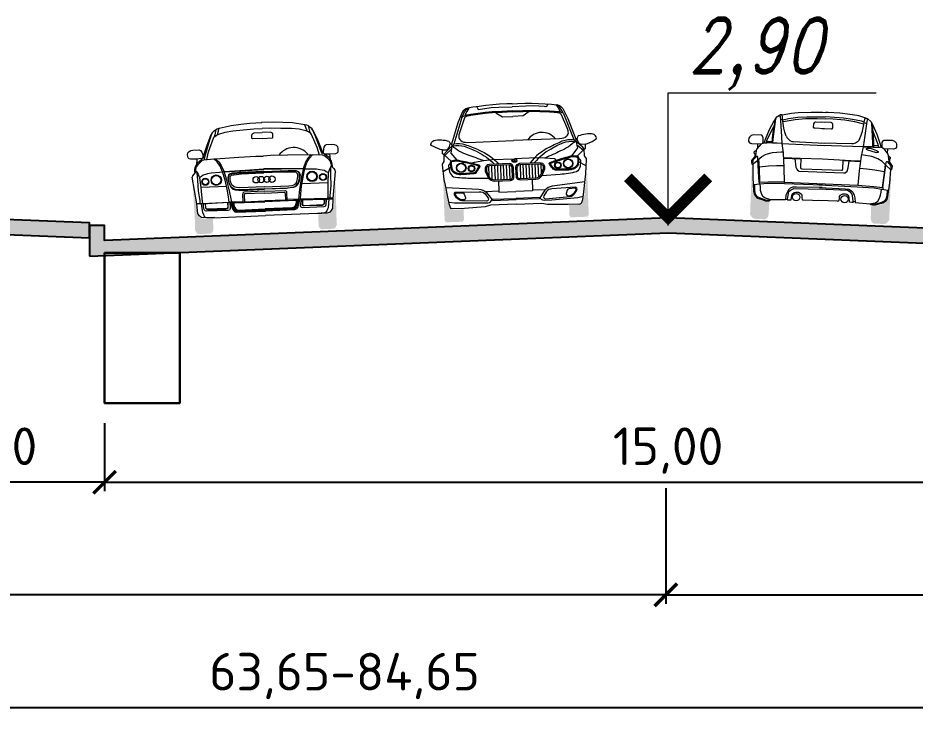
# Model space of a CAD drawing. Header units: millimetres. Extents: x 3633 to 4629, y 3430 to 3787.
# Drawn here: x 3952 to 4011.7, y 3677.9 to 3724.7 of the extents above; entities that cross this region are included whole.
import ezdxf

# ---------------------------------------------------------------- set-up
doc = ezdxf.new("R2010")
doc.units = ezdxf.units.MM
doc.layers.add('car', color=7, linetype='Continuous', lineweight=9, true_color=0x000000)
doc.layers.add('det1', color=7, linetype='Continuous', true_color=0x000000)
doc.layers.add('hatch', color=252, linetype='Continuous')
doc.layers.add('tx1', color=179, linetype='Continuous', lineweight=25)
doc.layers.add('tx2', color=179, linetype='Continuous', lineweight=25)
doc.styles.add('bold', font='romand.shx', dxfattribs={"width": 0.8, "oblique": 15})
doc.styles.add('СПДС', font='isocpeur.ttf')
doc.dimstyles.new('СПДС', dxfattribs={"dimtxt": 1.25, "dimasz": 0.75, "dimexe": 0.3, "dimexo": 0.2, "dimgap": 0.3, "dimtad": 1, "dimrnd": 0.05, "dimzin": 1, "dimtxsty": 'СПДС', "dimblk": 'ARCHTICK', "dimcen": 0.6, "dimclrd": 7, "dimclre": 7, "dimclrt": 7, "dimazin": 0, "dimtfac": 1, "dimtmove": 1, "dimatfit": 3, "dimldrblk": 'OBLIQUE', "dimfxl": 1, "dimlwd": -1, "dimlwe": -1, "dimarcsym": 0})

# ---------------------------------------------------------------- blocks, each defined once
blk = doc.blocks.new('*U88')
at = {"layer": 'hatch', "ltscale": 0.5}
blk.add_hatch(color=256, dxfattribs=at).paths.add_polyline_path([(3500, -60), (11200, -368), (11200, 40), (11000, 40), (11000, -160), (3500, 140), (-4000, -160), (-4000, 40), (-4200, 40), (-4200, -368)])
at = {"layer": 'det1', "ltscale": 0.5}
blk.add_lwpolyline([(11200, -368), (3500, -60), (-4200, -368), (-4200, 40), (-4000, 40), (-4000, -160), (3500, 140), (11000, -160), (11000, 40), (11200, 40), (11200, -368)], dxfattribs=at)
blk = doc.blocks.new('*U284')
at = {"layer": 'car'}
for points in [[(-702, 199), (-829, 200), (-859, 208), (-875, 218), (-889, 236), (-906, 256), (-911, 267), (-921, 399), (-952, 639), (-943, 167), (-946, 54), (-935, 32), (-921, 7), (-902, -1), (-740, -1), (-716, 15), (-702, 43)], [(941, 167), (950, 639), (918, 399), (909, 267), (904, 256), (887, 236), (873, 218), (857, 208), (826, 200), (700, 199), (700, 43), (713, 15), (738, -1), (900, -1), (919, 7), (932, 32), (943, 54)]]:
    blk.add_hatch(color=256, dxfattribs=at).paths.add_polyline_path(points)
for p, q in [((-411, 1427), (-282, 1440)), ((-282, 1440), (-159, 1447)), ((-159, 1447), (0, 1450)), ((157, 1447), (-3, 1450)), ((280, 1440), (157, 1447)), ((408, 1427), (280, 1440)), ((-703, 1247), (-666, 1337)), ((-685, 1306), (-663, 1340)), ((-666, 1337), (-638, 1363)), ((-638, 1363), (-620, 1379)), ((-618, 1381), (-631, 1309)), ((-620, 1379), (-598, 1390)), ((-616, 1303), (-581, 1317)), ((-598, 1312), (-570, 1397)), ((-598, 1390), (-569, 1396)), ((-581, 1317), (-495, 1343)), ((-570, 1397), (-411, 1427)), ((-495, 1343), (-393, 1353)), ((-393, 1353), (-251, 1362)), ((-251, 1362), (-112, 1368)), ((-119, 1312), (-110, 1315)), ((-112, 1368), (-1, 1369)), ((-110, 1315), (0, 1315)), ((107, 1315), (-2, 1315)), ((110, 1368), (-1, 1369)), ((116, 1312), (107, 1315)), ((249, 1362), (110, 1368)), ((391, 1353), (249, 1362)), ((492, 1343), (391, 1353)), ((568, 1397), (408, 1427)), ((578, 1317), (492, 1343)), ((596, 1390), (566, 1396)), ((596, 1312), (568, 1397)), ((614, 1303), (578, 1317)), ((618, 1379), (596, 1390)), ((615, 1381), (628, 1309)), ((636, 1363), (618, 1379)), ((664, 1337), (636, 1363)), ((683, 1306), (661, 1340)), ((701, 1247), (664, 1337)), ((-783, 1008), (-703, 1247)), ((-742, 1176), (-685, 1306)), ((-725, 1090), (-654, 1266)), ((-654, 1266), (-647, 1279)), ((-647, 1279), (-616, 1303)), ((-631, 1309), (-643, 1284)), ((-142, 1289), (-137, 1301)), ((-142, 1248), (-142, 1289)), ((-141, 1245), (-142, 1248)), ((-136, 1241), (-141, 1245)), ((-137, 1301), (-128, 1308)), ((-130, 1239), (-136, 1241)), ((0, 1237), (-130, 1239)), ((-128, 1308), (-119, 1312)), ((-2, 1237), (128, 1239)), ((126, 1308), (116, 1312)), ((134, 1301), (126, 1308)), ((128, 1239), (134, 1241)), ((140, 1289), (134, 1301)), ((134, 1241), (138, 1245)), ((138, 1245), (139, 1248)), ((139, 1248), (140, 1289)), ((645, 1279), (614, 1303)), ((628, 1309), (640, 1284)), ((652, 1266), (645, 1279)), ((723, 1090), (652, 1266)), ((739, 1176), (683, 1306)), ((781, 1008), (701, 1247)), ((-1004, 1066), (-999, 1085)), ((-999, 1085), (-982, 1104)), ((-982, 1104), (-960, 1115)), ((-960, 1115), (-931, 1120)), ((-931, 1120), (-847, 1120)), ((-847, 1120), (-830, 1110)), ((-830, 1110), (-814, 1087)), ((-814, 1087), (-806, 1066)), ((-798, 1018), (-742, 1176)), ((-751, 987), (-725, 1090)), ((748, 987), (723, 1090)), ((795, 1018), (739, 1176)), ((811, 1087), (804, 1066)), ((827, 1110), (811, 1087)), ((845, 1120), (827, 1110)), ((928, 1120), (845, 1120)), ((957, 1115), (928, 1120)), ((980, 1104), (957, 1115)), ((997, 1085), (980, 1104)), ((1002, 1066), (997, 1085)), ((-1003, 1036), (-1004, 1066)), ((-999, 1018), (-1003, 1036)), ((-986, 1006), (-999, 1018)), ((-968, 999), (-986, 1006)), ((-892, 996), (-968, 999)), ((-815, 1001), (-892, 996)), ((-883, 998), (-892, 919)), ((-876, 947), (-820, 995)), ((-862, 935), (-810, 979)), ((-820, 995), (-804, 1013)), ((-810, 979), (-791, 983)), ((-806, 1066), (-801, 1015)), ((-804, 1013), (-799, 1016)), ((-799, 1016), (-787, 1008)), ((-791, 983), (-658, 993)), ((-787, 986), (-791, 983)), ((-787, 1008), (-784, 998)), ((-784, 998), (-787, 986)), ((-617, 949), (-658, 991)), ((-658, 991), (-631, 990)), ((-636, 993), (-326, 1003)), ((-631, 988), (-593, 949)), ((-326, 1003), (-98, 1005)), ((-98, 1005), (0, 1003)), ((95, 1005), (-2, 1003)), ((324, 1003), (95, 1005)), ((633, 993), (324, 1003)), ((628, 988), (591, 949)), ((614, 949), (656, 991)), ((656, 991), (628, 990)), ((789, 983), (655, 993)), ((785, 1008), (781, 998)), ((781, 998), (785, 986)), ((796, 1016), (785, 1008)), ((785, 986), (789, 983)), ((807, 979), (789, 983)), ((801, 1013), (796, 1016)), ((804, 1066), (799, 1015)), ((817, 995), (801, 1013)), ((860, 935), (807, 979)), ((812, 1001), (890, 996)), ((874, 947), (817, 995)), ((881, 998), (890, 919)), ((890, 996), (966, 999)), ((966, 999), (983, 1006)), ((983, 1006), (997, 1018)), ((997, 1018), (1001, 1036)), ((1001, 1036), (1002, 1066)), ((-918, 826), (-916, 859)), ((-916, 859), (-906, 898)), ((-907, 831), (-903, 862)), ((-906, 898), (-887, 929)), ((-903, 862), (-892, 895)), ((-900, 838), (-877, 795)), ((-892, 895), (-862, 935)), ((-887, 929), (-876, 947)), ((-578, 892), (-617, 949)), ((-593, 949), (-563, 901)), ((-550, 815), (-578, 892)), ((-563, 901), (-530, 824)), ((560, 901), (528, 824)), ((548, 815), (576, 892)), ((591, 949), (560, 901)), ((576, 892), (614, 949)), ((890, 895), (860, 935)), ((885, 929), (874, 947)), ((898, 838), (874, 795)), ((903, 898), (885, 929)), ((901, 862), (890, 895)), ((905, 831), (901, 862)), ((913, 859), (903, 898)), ((916, 826), (913, 859)), ((-949, 779), (-956, 761)), ((-934, 801), (-949, 779)), ((-910, 826), (-934, 801)), ((-896, 835), (-910, 826)), ((-891, 815), (-889, 719)), ((-889, 719), (-883, 569)), ((-877, 795), (-861, 756)), ((-833, 765), (-861, 748)), ((-861, 756), (-858, 747)), ((-858, 747), (-847, 617)), ((-809, 781), (-833, 765)), ((-779, 790), (-809, 781)), ((-750, 796), (-779, 790)), ((-703, 803), (-750, 796)), ((-589, 809), (-703, 803)), ((-525, 812), (-589, 809)), ((-521, 702), (-550, 815)), ((-530, 824), (-499, 705)), ((-526, 818), (-247, 823)), ((-522, 813), (-240, 820)), ((-477, 756), (-482, 738)), ((-482, 738), (-479, 704)), ((-471, 770), (-477, 756)), ((-476, 722), (-475, 744)), ((-473, 691), (-476, 722)), ((-475, 744), (-465, 765)), ((-460, 781), (-471, 770)), ((-465, 765), (-450, 779)), ((-426, 792), (-460, 781)), ((-454, 711), (-453, 737)), ((-453, 737), (-450, 750)), ((-450, 779), (-427, 785)), ((-450, 750), (-432, 767)), ((-432, 767), (-402, 771)), ((-427, 785), (-357, 788)), ((-358, 796), (-426, 792)), ((-402, 771), (-299, 778)), ((-326, 798), (-358, 796)), ((-357, 788), (-222, 789)), ((-2, 798), (-326, 798)), ((-299, 778), (-114, 779)), ((-247, 823), (-2, 831)), ((-240, 820), (0, 825)), ((-222, 789), (-1, 789)), ((-114, 779), (-1, 779)), ((238, 820), (-2, 825)), ((245, 823), (-1, 831)), ((220, 789), (-1, 789)), ((112, 779), (-1, 779)), ((0, 798), (323, 798)), ((297, 778), (112, 779)), ((354, 788), (220, 789)), ((520, 813), (238, 820)), ((524, 818), (245, 823)), ((400, 771), (297, 778)), ((323, 798), (356, 796)), ((424, 785), (354, 788)), ((356, 796), (424, 792)), ((429, 767), (400, 771)), ((424, 792), (458, 781)), ((447, 779), (424, 785)), ((447, 750), (429, 767)), ((463, 765), (447, 779)), ((450, 737), (447, 750)), ((451, 711), (450, 737)), ((458, 781), (469, 770)), ((473, 744), (463, 765)), ((469, 770), (475, 756)), ((471, 691), (474, 722)), ((474, 722), (473, 744)), ((475, 756), (480, 738)), ((480, 738), (477, 704)), ((528, 824), (497, 705)), ((518, 702), (548, 815)), ((523, 812), (586, 809)), ((586, 809), (701, 803)), ((701, 803), (747, 796)), ((747, 796), (777, 790)), ((777, 790), (806, 781)), ((806, 781), (831, 765)), ((831, 765), (859, 748)), ((856, 747), (845, 617)), ((859, 756), (856, 747)), ((874, 795), (859, 756)), ((886, 719), (881, 569)), ((888, 815), (886, 719)), ((894, 835), (908, 826)), ((908, 826), (932, 801)), ((932, 801), (946, 779)), ((946, 779), (953, 761)), ((-847, 617), (-838, 425)), ((-505, 619), (-844, 617)), ((-497, 581), (-521, 702)), ((-499, 705), (-468, 537)), ((-479, 704), (-468, 651)), ((-462, 651), (-473, 691)), ((-468, 651), (-448, 608)), ((-446, 616), (-462, 651)), ((-448, 681), (-454, 711)), ((-436, 647), (-448, 681)), ((-448, 608), (-420, 580)), ((-428, 597), (-446, 616)), ((-425, 627), (-436, 647)), ((-408, 612), (-425, 627)), ((-392, 603), (-408, 612)), ((-372, 598), (-392, 603)), ((-329, 592), (-372, 598)), ((326, 592), (370, 598)), ((370, 598), (390, 603)), ((390, 603), (406, 612)), ((406, 612), (423, 627)), ((446, 608), (418, 580)), ((423, 627), (433, 647)), ((425, 597), (443, 616)), ((433, 647), (445, 681)), ((443, 616), (459, 651)), ((445, 681), (451, 711)), ((466, 651), (446, 608)), ((459, 651), (471, 691)), ((497, 705), (466, 537)), ((477, 704), (466, 651)), ((495, 581), (518, 702)), ((503, 619), (842, 617)), ((845, 617), (836, 425)), ((-883, 569), (-869, 444)), ((-482, 479), (-497, 581)), ((-476, 408), (-482, 479)), ((-468, 537), (-448, 411)), ((-408, 583), (-428, 597)), ((-420, 580), (-391, 569)), ((-385, 574), (-408, 583)), ((-391, 569), (-343, 564)), ((-308, 566), (-385, 574)), ((-343, 564), (-293, 558)), ((0, 592), (-329, 592)), ((-1, 567), (-308, 566)), ((-293, 510), (-295, 501)), ((-295, 501), (-295, 404)), ((-293, 558), (-2, 561)), ((-292, 520), (-293, 510)), ((-287, 526), (-292, 520)), ((-279, 532), (-287, 526)), ((-1, 535), (-279, 532)), ((-271, 504), (-273, 492)), ((-273, 492), (-273, 405)), ((-270, 509), (-271, 504)), ((-265, 512), (-270, 509)), ((-2, 510), (-265, 512)), ((-2, 592), (326, 592)), ((-2, 535), (277, 532)), ((-1, 567), (306, 566)), ((291, 558), (0, 561)), ((0, 510), (263, 512)), ((263, 512), (268, 509)), ((268, 509), (269, 504)), ((269, 504), (271, 492)), ((271, 492), (271, 405)), ((277, 532), (285, 526)), ((285, 526), (289, 520)), ((289, 520), (291, 510)), ((340, 564), (291, 558)), ((291, 510), (292, 501)), ((292, 501), (292, 404)), ((306, 566), (383, 574)), ((388, 569), (340, 564)), ((383, 574), (406, 583)), ((418, 580), (388, 569)), ((406, 583), (425, 597)), ((466, 537), (446, 411)), ((473, 408), (480, 479)), ((480, 479), (495, 581)), ((881, 569), (866, 444)), ((-833, 401), (-912, 399)), ((-909, 406), (-834, 408)), ((-869, 444), (-867, 411)), ((-867, 411), (-862, 408)), ((-862, 408), (-851, 406)), ((-851, 399), (-836, 278)), ((-838, 425), (-833, 405)), ((-833, 405), (-835, 402)), ((-833, 405), (-477, 410)), ((-833, 396), (-833, 404)), ((-638, 399), (-833, 396)), ((-820, 362), (-820, 396)), ((-817, 343), (-820, 362)), ((-796, 395), (-794, 350)), ((-790, 351), (-792, 396)), ((-471, 401), (-638, 399)), ((-502, 399), (-500, 341)), ((-492, 336), (-491, 399)), ((-448, 411), (-476, 408)), ((-293, 399), (-471, 401)), ((-468, 399), (-467, 343)), ((-454, 400), (-443, 334)), ((-446, 411), (-301, 411)), ((-444, 400), (-436, 353)), ((-431, 400), (-427, 366)), ((-427, 366), (-418, 339)), ((-415, 395), (-415, 375)), ((-415, 375), (-411, 351)), ((-414, 395), (-1, 392)), ((-295, 404), (-292, 399)), ((-292, 399), (-285, 399)), ((-285, 399), (-276, 396)), ((-276, 396), (-2, 396)), ((-273, 405), (-1, 407)), ((271, 405), (-2, 407)), ((412, 395), (-2, 392)), ((274, 396), (0, 396)), ((283, 399), (274, 396)), ((289, 399), (283, 399)), ((292, 404), (289, 399)), ((291, 399), (469, 401)), ((444, 411), (299, 411)), ((413, 375), (409, 351)), ((413, 395), (413, 375)), ((424, 366), (415, 339)), ((428, 400), (424, 366)), ((441, 400), (433, 353)), ((452, 400), (440, 334)), ((446, 411), (473, 408)), ((465, 399), (464, 343)), ((469, 401), (636, 399)), ((831, 405), (475, 410)), ((490, 336), (488, 399)), ((500, 399), (498, 341)), ((636, 399), (831, 396)), ((788, 351), (789, 396)), ((793, 395), (792, 350)), ((814, 343), (817, 362)), ((817, 362), (817, 396)), ((836, 425), (831, 405)), ((831, 405), (833, 402)), ((831, 396), (831, 404)), ((831, 401), (909, 399)), ((906, 406), (832, 408)), ((848, 399), (834, 278)), ((859, 408), (848, 406)), ((865, 411), (859, 408)), ((866, 444), (865, 411)), ((-836, 278), (-827, 261)), ((-827, 261), (-820, 241)), ((-820, 241), (-804, 223)), ((-814, 324), (-817, 343)), ((-808, 314), (-814, 324)), ((-801, 304), (-808, 314)), ((-788, 299), (-801, 304)), ((-794, 350), (-789, 336)), ((-789, 344), (-790, 351)), ((-785, 335), (-789, 344)), ((-789, 336), (-785, 331)), ((-494, 297), (-788, 299)), ((-776, 328), (-785, 335)), ((-785, 331), (-777, 325)), ((-777, 325), (-768, 320)), ((-768, 326), (-776, 328)), ((-513, 325), (-768, 326)), ((-768, 320), (-761, 316)), ((-761, 316), (-524, 317)), ((-524, 317), (-507, 320)), ((-507, 328), (-513, 325)), ((-503, 334), (-507, 328)), ((-507, 320), (-500, 324)), ((-500, 341), (-503, 334)), ((-500, 324), (-494, 332)), ((-494, 332), (-492, 336)), ((-478, 303), (-494, 297)), ((-472, 312), (-478, 303)), ((-468, 324), (-472, 312)), ((-467, 343), (-468, 324)), ((-443, 334), (-434, 308)), ((-436, 353), (-423, 316)), ((-434, 308), (-416, 284)), ((-423, 316), (-411, 303)), ((-418, 339), (-407, 318)), ((-416, 284), (-409, 278)), ((-411, 351), (-405, 336)), ((-411, 303), (-399, 291)), ((-409, 278), (-391, 271)), ((-407, 318), (-398, 307)), ((-405, 336), (-395, 319)), ((-399, 291), (-388, 285)), ((-398, 307), (-388, 297)), ((-395, 319), (-384, 306)), ((-391, 271), (-1, 267)), ((-388, 297), (-372, 293)), ((-388, 285), (-374, 282)), ((-384, 306), (-376, 302)), ((-376, 302), (-354, 298)), ((-374, 282), (-2, 281)), ((-372, 293), (-1, 290)), ((-354, 298), (-1, 299)), ((370, 293), (-2, 290)), ((389, 271), (-2, 267)), ((351, 298), (-1, 299)), ((371, 282), (0, 281)), ((374, 302), (351, 298)), ((386, 297), (370, 293)), ((386, 285), (371, 282)), ((382, 306), (374, 302)), ((393, 319), (382, 306)), ((396, 307), (386, 297)), ((397, 291), (386, 285)), ((406, 278), (389, 271)), ((402, 336), (393, 319)), ((405, 318), (396, 307)), ((409, 303), (397, 291)), ((409, 351), (402, 336)), ((415, 339), (405, 318)), ((414, 284), (406, 278)), ((421, 316), (409, 303)), ((432, 308), (414, 284)), ((433, 353), (421, 316)), ((440, 334), (432, 308)), ((464, 343), (466, 324)), ((466, 324), (470, 312)), ((470, 312), (476, 303)), ((476, 303), (492, 297)), ((492, 332), (490, 336)), ((497, 324), (492, 332)), ((492, 297), (785, 299)), ((504, 320), (497, 324)), ((498, 341), (500, 334)), ((500, 334), (504, 328)), ((504, 328), (511, 325)), ((522, 317), (504, 320)), ((511, 325), (765, 326)), ((758, 316), (522, 317)), ((765, 320), (758, 316)), ((765, 326), (773, 328)), ((774, 325), (765, 320)), ((773, 328), (783, 335)), ((782, 331), (774, 325)), ((787, 336), (782, 331)), ((783, 335), (786, 344)), ((785, 299), (798, 304)), ((786, 344), (788, 351)), ((792, 350), (787, 336)), ((798, 304), (805, 314)), ((817, 241), (801, 223)), ((805, 314), (812, 324)), ((812, 324), (814, 343)), ((825, 261), (817, 241)), ((834, 278), (825, 261)), ((-804, 223), (-785, 214)), ((-785, 214), (-691, 209)), ((-691, 209), (-2, 211)), ((689, 209), (0, 211)), ((783, 214), (689, 209)), ((801, 223), (783, 214))]:
    blk.add_line(p, q, dxfattribs=at)
for points in [[(-682, 211), (-827, 212), (-854, 220), (-867, 227), (-880, 243), (-896, 263), (-900, 270), (-909, 401), (-956, 761)], [(680, 211), (825, 212), (852, 220), (865, 227), (877, 243), (894, 263), (897, 270), (906, 401), (953, 761)]]:
    blk.add_lwpolyline(points, dxfattribs=at)
for centre, radius in [((-783, 692), 47.4), ((-783, 692), 40), ((-638, 707), 69.1), ((-638, 707), 61.7), ((-106, 691), 42.6), ((-40, 691), 42.6), ((37, 691), 42.6), ((104, 691), 42.6), ((638, 707), 69.1), ((638, 707), 61.7), ((783, 692), 47.4), ((783, 692), 40)]:
    blk.add_circle(centre, radius, dxfattribs=at)
blk.add_arc((401, 862), 239, 36.6231, 143.3769, dxfattribs=at)
blk = doc.blocks.new('*U281')
at = {"layer": 'car'}
for points in [[(-695, 234), (-714, 232), (-754, 234), (-802, 247), (-865, 266), (-891, 292), (-913, 322), (-925, 366), (-941, 548), (-948, 717), (-946, 54), (-937, 41), (-917, 14), (-901, 5), (-885, 0), (-743, -2), (-723, 11), (-708, 31), (-701, 58)], [(909, 717), (902, 548), (886, 366), (874, 322), (852, 292), (826, 266), (763, 247), (715, 234), (675, 232), (656, 234), (662, 58), (670, 31), (684, 11), (704, -2), (846, 0), (862, 5), (878, 14), (898, 41), (907, 54)]]:
    blk.add_hatch(color=256, dxfattribs=at).paths.add_polyline_path(points)
for p, q in [((-447, 1423), (-359, 1436)), ((-359, 1436), (-190, 1447)), ((-190, 1447), (-36, 1452)), ((-36, 1452), (1, 1452)), ((38, 1452), (1, 1452)), ((193, 1448), (38, 1452)), ((361, 1436), (193, 1448)), ((450, 1423), (361, 1436)), ((-659, 1339), (-685, 1070)), ((-650, 1356), (-678, 1307)), ((-664, 1333), (-675, 1253)), ((-608, 1388), (-650, 1356)), ((-594, 1395), (-608, 1388)), ((-608, 1387), (-598, 1375)), ((-598, 1375), (-591, 1322)), ((-571, 1397), (-594, 1395)), ((-561, 1338), (-592, 1325)), ((-591, 1322), (-571, 1103)), ((-565, 1366), (-572, 1397)), ((-571, 1397), (-447, 1423)), ((-558, 1312), (-565, 1366)), ((-559, 1332), (-485, 1353)), ((-556, 1310), (-395, 1342)), ((-485, 1353), (-362, 1373)), ((-395, 1342), (-259, 1360)), ((-362, 1373), (-243, 1385)), ((-259, 1360), (-105, 1366)), ((-243, 1385), (-64, 1392)), ((-140, 1309), (-132, 1316)), ((-132, 1316), (-121, 1320)), ((-121, 1320), (1, 1320)), ((-105, 1366), (2, 1368)), ((-64, 1392), (2, 1392)), ((82, 1320), (-40, 1320)), ((66, 1392), (0, 1392)), ((107, 1367), (0, 1368)), ((246, 1385), (66, 1392)), ((94, 1316), (82, 1320)), ((101, 1309), (94, 1316)), ((262, 1360), (107, 1367)), ((364, 1373), (246, 1385)), ((398, 1343), (262, 1360)), ((487, 1354), (364, 1373)), ((520, 1318), (398, 1343)), ((570, 1388), (450, 1423)), ((523, 1344), (487, 1354)), ((519, 1312), (526, 1366)), ((523, 1338), (553, 1325)), ((526, 1366), (533, 1397)), ((532, 1397), (555, 1395)), ((552, 1322), (532, 1103)), ((559, 1375), (552, 1322)), ((555, 1395), (570, 1388)), ((570, 1387), (559, 1375)), ((570, 1388), (611, 1356)), ((611, 1356), (640, 1307)), ((620, 1339), (646, 1070)), ((625, 1333), (636, 1253)), ((-758, 1054), (-682, 1233)), ((-678, 1307), (-737, 1191)), ((-682, 1226), (-693, 1081)), ((-675, 1253), (-682, 1226)), ((-542, 1222), (-558, 1312)), ((-528, 1168), (-542, 1222)), ((-149, 1249), (-146, 1294)), ((-140, 1237), (-149, 1249)), ((-146, 1294), (-140, 1309)), ((-130, 1235), (-140, 1237)), ((0, 1235), (-130, 1235)), ((-39, 1235), (92, 1235)), ((92, 1235), (101, 1237)), ((107, 1294), (101, 1309)), ((101, 1237), (110, 1249)), ((110, 1249), (107, 1294)), ((489, 1168), (503, 1222)), ((503, 1222), (519, 1312)), ((636, 1253), (643, 1226)), ((640, 1307), (698, 1191)), ((719, 1054), (643, 1233)), ((643, 1226), (655, 1081)), ((-996, 1084), (-1003, 1068)), ((-975, 1104), (-996, 1084)), ((-941, 1116), (-975, 1104)), ((-842, 1116), (-941, 1116)), ((-834, 1114), (-842, 1116)), ((-813, 1087), (-834, 1114)), ((-811, 1036), (-813, 1087)), ((-737, 1191), (-784, 1060)), ((-693, 1081), (-697, 1017)), ((-571, 1103), (-560, 1013)), ((-506, 1114), (-528, 1168)), ((-506, 1114), (-498, 1096)), ((-503, 1111), (-495, 1092)), ((-498, 1096), (-481, 1079)), ((-481, 1079), (-456, 1060)), ((442, 1079), (417, 1060)), ((459, 1096), (442, 1079)), ((464, 1111), (456, 1092)), ((467, 1114), (459, 1096)), ((467, 1114), (489, 1168)), ((532, 1103), (521, 1013)), ((655, 1081), (658, 1017)), ((698, 1191), (745, 1060)), ((772, 1036), (774, 1087)), ((774, 1087), (795, 1114)), ((795, 1114), (804, 1116)), ((804, 1116), (902, 1116)), ((902, 1116), (936, 1104)), ((936, 1104), (957, 1084)), ((957, 1084), (964, 1068)), ((-1003, 1068), (-1005, 1040)), ((-1005, 1040), (-1004, 1027)), ((-1004, 1027), (-990, 1007)), ((-990, 1007), (-964, 999)), ((-964, 999), (-836, 999)), ((-838, 998), (-893, 930)), ((-885, 997), (-885, 944)), ((-836, 998), (-814, 1010)), ((-814, 1010), (-811, 1036)), ((-812, 1010), (-795, 1019)), ((-784, 1060), (-796, 1020)), ((-796, 1020), (-791, 1017)), ((-791, 1017), (-782, 1015)), ((-782, 1015), (-769, 1013)), ((-696, 1017), (-775, 1015)), ((-769, 1013), (-758, 1054)), ((-761, 1036), (-698, 1035)), ((-559, 1014), (-696, 1017)), ((-685, 1070), (-686, 1021)), ((-686, 1021), (-563, 1018)), ((-562, 1016), (-540, 890)), ((-560, 1014), (1, 1011)), ((-456, 1060), (-428, 1048)), ((-428, 1048), (-408, 1046)), ((-408, 1046), (1, 1042)), ((369, 1046), (-40, 1042)), ((521, 1014), (-40, 1011)), ((389, 1048), (369, 1046)), ((417, 1060), (389, 1048)), ((523, 1016), (502, 890)), ((520, 1014), (657, 1017)), ((648, 1021), (524, 1018)), ((565, 993), (579, 1000)), ((566, 982), (565, 993)), ((585, 973), (566, 982)), ((579, 1000), (615, 999)), ((690, 946), (585, 973)), ((615, 999), (657, 990)), ((646, 1070), (648, 1021)), ((657, 1017), (736, 1015)), ((657, 990), (700, 973)), ((722, 1036), (659, 1035)), ((700, 973), (724, 958)), ((730, 1013), (719, 1054)), ((724, 958), (724, 948)), ((743, 1015), (730, 1013)), ((752, 1017), (743, 1015)), ((745, 1060), (757, 1020)), ((757, 1020), (752, 1017)), ((773, 1010), (756, 1019)), ((775, 1010), (772, 1036)), ((797, 998), (775, 1010)), ((926, 999), (797, 999)), ((799, 998), (854, 930)), ((846, 997), (846, 944)), ((951, 1007), (926, 999)), ((965, 1027), (951, 1007)), ((964, 1068), (967, 1040)), ((967, 1040), (965, 1027)), ((-924, 890), (-928, 877)), ((-928, 877), (-917, 864)), ((-912, 900), (-924, 890)), ((-917, 864), (-910, 863)), ((-917, 864), (-916, 801)), ((-904, 863), (-914, 809)), ((-898, 913), (-912, 900)), ((-910, 863), (-904, 863)), ((-900, 909), (-904, 863)), ((-893, 930), (-900, 909)), ((-822, 831), (-763, 863)), ((-763, 863), (-680, 889)), ((-680, 889), (-568, 902)), ((-568, 902), (-539, 905)), ((-540, 890), (-522, 691)), ((502, 890), (483, 691)), ((529, 902), (500, 905)), ((642, 889), (529, 902)), ((724, 863), (642, 889)), ((708, 943), (690, 946)), ((724, 948), (708, 943)), ((724, 948), (724, 948)), ((783, 831), (724, 863)), ((854, 930), (861, 909)), ((859, 913), (873, 900)), ((861, 909), (866, 863)), ((871, 863), (866, 863)), ((866, 863), (875, 809)), ((878, 864), (871, 863)), ((873, 900), (886, 890)), ((878, 864), (877, 801)), ((889, 877), (878, 864)), ((886, 890), (889, 877)), ((-918, 825), (-954, 773)), ((-954, 773), (-954, 752)), ((-954, 752), (-951, 726)), ((-951, 726), (-945, 724)), ((-942, 753), (-944, 740)), ((-944, 740), (-942, 724)), ((-942, 724), (-872, 782)), ((-933, 781), (-942, 753)), ((-892, 829), (-933, 781)), ((-916, 801), (-916, 810)), ((-887, 834), (-892, 829)), ((-883, 832), (-887, 834)), ((-874, 822), (-883, 832)), ((-872, 784), (-874, 822)), ((-871, 784), (-822, 831)), ((-843, 483), (-871, 784)), ((-863, 793), (-852, 676)), ((-728, 711), (-620, 720)), ((-620, 720), (-525, 723)), ((-534, 828), (-310, 830)), ((-531, 821), (-305, 821)), ((-382, 821), (-363, 709)), ((-310, 830), (-11, 832)), ((-303, 830), (-299, 704)), ((-11, 832), (364, 827)), ((263, 821), (497, 816)), ((265, 705), (265, 828)), ((320, 683), (333, 726)), ((333, 726), (344, 817)), ((364, 827), (497, 825)), ((581, 720), (486, 723)), ((689, 711), (581, 720)), ((832, 784), (783, 831)), ((804, 483), (832, 784)), ((824, 793), (814, 676)), ((833, 784), (835, 822)), ((903, 724), (833, 782)), ((835, 822), (844, 832)), ((844, 832), (849, 834)), ((849, 834), (853, 829)), ((853, 829), (894, 781)), ((877, 801), (877, 810)), ((879, 825), (916, 773)), ((894, 781), (903, 753)), ((903, 753), (905, 740)), ((905, 740), (903, 724)), ((913, 726), (906, 724)), ((916, 752), (913, 726)), ((916, 773), (916, 752)), ((-852, 694), (-728, 711)), ((-852, 676), (-836, 483)), ((-522, 691), (-508, 502)), ((-363, 709), (-350, 680)), ((-350, 680), (-339, 667)), ((-339, 667), (-316, 658)), ((-316, 658), (276, 660)), ((-299, 704), (-294, 693)), ((-294, 693), (-283, 687)), ((-283, 687), (-277, 687)), ((-277, 687), (247, 691)), ((247, 691), (258, 693)), ((258, 693), (261, 700)), ((261, 700), (265, 705)), ((276, 660), (296, 661)), ((296, 661), (320, 683)), ((483, 691), (470, 502)), ((814, 694), (689, 711)), ((814, 676), (797, 483)), ((-844, 482), (-842, 459)), ((-723, 493), (-843, 483)), ((-504, 479), (-730, 475)), ((-508, 502), (-723, 493)), ((-508, 502), (470, 502)), ((2, 484), (-504, 479)), ((-41, 484), (465, 479)), ((465, 479), (691, 475)), ((470, 502), (684, 493)), ((684, 493), (804, 483)), ((805, 482), (804, 459)), ((-828, 462), (-916, 451)), ((-904, 451), (-902, 374)), ((-902, 374), (-891, 329)), ((-730, 475), (-830, 462)), ((-824, 421), (-828, 462)), ((-819, 381), (-824, 421)), ((-804, 338), (-819, 381)), ((-466, 368), (-479, 332)), ((-446, 405), (-466, 368)), ((-452, 331), (-441, 379)), ((-427, 424), (-446, 405)), ((-441, 379), (-423, 401)), ((-394, 442), (-427, 424)), ((-423, 401), (-376, 424)), ((-396, 349), (-371, 370)), ((-345, 444), (-394, 442)), ((-376, 424), (2, 428)), ((-371, 370), (-351, 377)), ((-351, 377), (-313, 376)), ((-2, 451), (-345, 444)), ((-313, 376), (-293, 363)), ((-293, 363), (-275, 354)), ((337, 424), (-41, 428)), ((-37, 451), (306, 444)), ((254, 363), (236, 354)), ((274, 376), (254, 363)), ((312, 377), (274, 376)), ((306, 444), (355, 442)), ((332, 370), (312, 377)), ((357, 349), (332, 370)), ((384, 401), (337, 424)), ((355, 442), (388, 424)), ((402, 379), (384, 401)), ((388, 424), (408, 405)), ((413, 331), (402, 379)), ((408, 405), (428, 368)), ((428, 368), (440, 332)), ((691, 475), (791, 462)), ((766, 338), (780, 381)), ((780, 381), (785, 421)), ((785, 421), (789, 462)), ((789, 462), (878, 451)), ((863, 374), (852, 329)), ((865, 451), (863, 374)), ((-891, 329), (-869, 303)), ((-869, 303), (-833, 284)), ((-833, 284), (-777, 264)), ((-785, 300), (-804, 338)), ((-754, 278), (-785, 300)), ((-777, 264), (-734, 255)), ((-703, 266), (-754, 278)), ((-734, 255), (-714, 255)), ((-714, 255), (-701, 256)), ((-683, 258), (-703, 266)), ((-701, 256), (-696, 258)), ((-696, 258), (-689, 260)), ((-483, 269), (-683, 260)), ((-479, 332), (-483, 269)), ((-483, 278), (-456, 280)), ((-466, 278), (-452, 269)), ((-456, 280), (-452, 331)), ((-452, 269), (-437, 269)), ((-437, 269), (-407, 273)), ((-407, 273), (-403, 329)), ((-403, 329), (-396, 349)), ((-275, 354), (-269, 341)), ((-269, 341), (-268, 327)), ((-268, 327), (-268, 307)), ((-268, 307), (-262, 280)), ((-262, 280), (-257, 276)), ((-257, 276), (-249, 276)), ((-249, 276), (0, 278)), ((211, 276), (-39, 278)), ((218, 276), (211, 276)), ((223, 280), (218, 276)), ((229, 307), (223, 280)), ((230, 341), (229, 327)), ((229, 327), (229, 307)), ((236, 354), (230, 341)), ((364, 329), (357, 349)), ((368, 273), (364, 329)), ((399, 269), (368, 273)), ((413, 269), (399, 269)), ((417, 280), (413, 331)), ((428, 278), (413, 269)), ((444, 278), (417, 280)), ((440, 332), (444, 269)), ((444, 269), (644, 260)), ((644, 258), (664, 266)), ((657, 258), (650, 260)), ((663, 256), (657, 258)), ((675, 255), (663, 256)), ((664, 266), (715, 278)), ((695, 255), (675, 255)), ((738, 264), (695, 255)), ((715, 278), (746, 300)), ((794, 284), (738, 264)), ((746, 300), (766, 338)), ((831, 303), (794, 284)), ((852, 329), (831, 303))]:
    blk.add_line(p, q, dxfattribs=at)
for points in [[(-936, 728), (-929, 549), (-913, 368), (-902, 327), (-882, 300), (-859, 276), (-799, 258), (-752, 246), (-714, 244), (-700, 246), (-689, 251), (-683, 258)], [(898, 728), (890, 549), (874, 368), (863, 327), (843, 300), (820, 276), (760, 258), (713, 246), (675, 244), (661, 246), (650, 251), (644, 258)]]:
    blk.add_lwpolyline(points, dxfattribs=at)
for centre in [(-342, 309), (303, 309)]:
    blk.add_circle(centre, 48.5, dxfattribs=at)
blk = doc.blocks.new('*U77')
at = {"layer": 'hatch', "ltscale": 0.5}
blk.add_hatch(color=256, dxfattribs=at).paths.add_polyline_path([(2800, -312), (2800, -112), (0, 0), (0, 200), (-200, 200), (-200, -192)])
at = {"layer": 'det1', "ltscale": 0.5}
blk.add_lwpolyline([(2800, -312), (2800, -112), (0, 0), (0, 200), (-200, 200), (-200, -192)], close=True, dxfattribs=at)
blk = doc.blocks.new('_ArchTick')
at = {"color": 0, "linetype": 'ByBlock', "const_width": 0.15}
blk.add_lwpolyline([(-0.5, -0.5), (0.5, 0.5)], dxfattribs=at)
blk = doc.blocks.new('*D227')
at = {"color": 7, "transparency": 16777216}
for p, q in [((3957.807, 3697.688), (3957.807, 3693.158)), ((4032.807, 3697.688), (4032.807, 3693.158)), ((3957.807, 3693.758), (4032.807, 3693.758))]:
    blk.add_line(p, q, dxfattribs=at)
at = {"layer": 'Defpoints', "color": 0, "transparency": 16777216}
for p in [(3957.807, 3698.088), (4032.807, 3698.088), (4032.807, 3693.758)]:
    blk.add_point(p, dxfattribs=at)
at = {"color": 7, "transparency": 16777216, "xscale": 1.5, "yscale": 1.5, "zscale": 1.5, "rotation": 180}
blk.add_blockref('_ArchTick', (3957.807, 3693.758), dxfattribs=at)
at = {"color": 7, "transparency": 16777216, "xscale": 1.5, "yscale": 1.5, "zscale": 1.5}
blk.add_blockref('_ArchTick', (4032.807, 3693.758), dxfattribs=at)
at = {"color": 7, "transparency": 16777216, "insert": (3995.307, 3695.858), "char_height": 2.5, "attachment_point": 5, "style": 'СПДС'}
blk.add_mtext('15,00', dxfattribs=at)
blk = doc.blocks.new('_Oblique')
at = {"color": 0, "linetype": 'ByBlock', "lineweight": -2}
blk.add_line((-0.5, -0.5), (0.5, 0.5), dxfattribs=at)
blk = doc.blocks.new('*U282')
at = {"layer": 'car'}
for points in [[(-703, 163), (-854, 163, -0.258783), (-886, 189), (-899, 228), (-918, 331), (-942, 492), (-956, 569), (-960, 613), (-960, 29), (-944, 0), (-719, 0), (-703, 29)], [(703, 163), (854, 163, 0.258783), (886, 189), (899, 228), (918, 331), (942, 492), (956, 569), (960, 613), (960, 29), (944, 0), (719, 0), (703, 29)]]:
    blk.add_hatch(color=256, dxfattribs=at).paths.add_polyline_path(points)
for p, q in [((-35, 784), (35, 784)), ((0, 804), (0, 764))]:
    blk.add_line(p, q, dxfattribs=at)
for points in [[(0, 1543), (-71, 1543), (-170, 1541), (-258, 1538), (-350, 1533), (-440, 1525), (-524, 1516), (-592, 1506), (-620, 1497), (-642, 1484), (-656, 1472), (-669, 1453), (-731, 1318), (-828, 1038)], [(-676, 1385), (-657, 1424), (-635, 1463), (-613, 1488), (-592, 1506)], [(-578, 1508), (-608, 1462), (-629, 1424), (-633, 1409)], [(0, 1447), (-140, 1446), (-269, 1443), (-364, 1438), (-495, 1428), (-558, 1421)], [(0, 1434), (-140, 1433), (-269, 1431), (-363, 1426), (-493, 1416), (-555, 1409)], [(-474, 1521), (-461, 1491), (-458, 1487), (-454, 1486), (-445, 1485), (-423, 1488), (-283, 1502), (-181, 1503), (0, 1503)], [(0, 1543), (71, 1543), (170, 1541), (258, 1538), (350, 1533), (440, 1525), (524, 1516), (592, 1506), (620, 1497), (642, 1484), (656, 1472), (669, 1453), (731, 1318), (828, 1038)], [(474, 1521), (461, 1491), (458, 1487), (454, 1486), (445, 1485), (423, 1488), (283, 1502), (181, 1503), (0, 1503)], [(0, 1447), (140, 1446), (269, 1443), (364, 1438), (495, 1428), (558, 1421)], [(0, 1434), (140, 1433), (269, 1431), (363, 1426), (493, 1416), (555, 1409)], [(578, 1508), (608, 1462), (629, 1424), (633, 1409)], [(676, 1385), (657, 1424), (635, 1463), (613, 1488), (592, 1506)], [(-558, 1421), (-605, 1416), (-620, 1414), (-646, 1404), (-667, 1394), (-676, 1385), (-799, 1035)], [(-222, 1432), (-138, 1374), (0, 1374)], [(222, 1432), (138, 1374), (0, 1374)], [(558, 1421), (605, 1416), (620, 1414), (646, 1404), (667, 1394), (676, 1385), (799, 1035)], [(-931, 898), (-918, 925), (-798, 1035)], [(-835, 964), (-900, 912), (-922, 889)], [(-844, 1044), (-828, 1038)], [(-826, 1009), (-844, 919), (-766, 820)], [(-827, 1038), (-826, 1009)], [(826, 1009), (844, 919), (766, 820)], [(931, 898), (918, 925), (798, 1035)], [(827, 1038), (826, 1009)], [(844, 1044), (828, 1038)], [(835, 964), (900, 912), (922, 889)], [(-843, 813), (-931, 898)], [(843, 813), (931, 898)], [(-952, 679), (-853, 732)], [(-348, 726), (-348, 594)], [(-309, 730), (-309, 549)], [(-269, 729), (-269, 540)], [(-230, 729), (-230, 540)], [(-190, 729), (-190, 540)], [(-151, 729), (-151, 540)], [(-111, 729), (-111, 540)], [(-72, 729), (-72, 540)], [(72, 729), (72, 540)], [(111, 729), (111, 540)], [(151, 729), (151, 540)], [(190, 729), (190, 540)], [(230, 729), (230, 540)], [(269, 729), (269, 540)], [(309, 730), (309, 549)], [(348, 726), (348, 594)], [(952, 679), (853, 732)], [(-225, 522), (-225, 386), (-399, 386)], [(225, 522), (225, 386), (399, 386)], [(-225, 386), (-225, 372), (0, 372)], [(225, 386), (225, 372), (0, 372)], [(-320, 282), (0, 282)], [(-308, 265), (0, 265)], [(320, 282), (0, 282)], [(308, 265), (0, 265)]]:
    blk.add_lwpolyline(points, dxfattribs=at)
for points in [[(-555, 1409, 0.041965), (-615, 1399, 0.097566), (-634, 1387), (-642, 1380), (-712, 1195), (-725, 1156), (-727, 1138), (-727, 1122), (-722, 1107), (-716, 1095), (-703, 1079), (-686, 1067), (-664, 1059), (-641, 1055), (-612, 1051), (0, 1051)], [(555, 1409, -0.041965), (615, 1399, -0.097566), (634, 1387), (642, 1380), (712, 1195), (725, 1156), (727, 1138), (727, 1122), (722, 1107), (716, 1095), (703, 1079), (686, 1067), (664, 1059), (641, 1055), (612, 1051), (0, 1051)], [(-951, 966, -0.086587), (-982, 972, -0.03884), (-1100, 1030, -0.304073), (-1099, 1057, -0.173994), (-1063, 1096, -0.117708), (-862, 1078, -0.079274), (-844, 1044)], [(951, 966, 0.086587), (982, 972, 0.03884), (1100, 1030, 0.304073), (1099, 1057, 0.173994), (1063, 1096, 0.117708), (862, 1078, 0.079274), (844, 1044)], [(0, 204), (-343, 204), (-414, 187), (-692, 175), (-853, 175, -0.246202), (-875, 193), (-887, 231), (-906, 333), (-930, 494), (-944, 571), (-960, 767), (-959, 776), (-936, 809), (-931, 898), (-952, 914), (-952, 952), (-951, 966)], [(-951, 966), (-902, 965), (-879, 972, 0.108127), (-844, 1044)], [(-819, 1016, 0.115478), (-618, 888, 0.009835), (-407, 803)], [(-488, 919, 0.036012), (-655, 997, 0.112074), (-811, 1008)], [(-474, 945, 0.039459), (-647, 1020, 0.101314), (-798, 1035, 0.097226)], [(0, 204), (343, 204), (414, 187), (692, 175), (853, 175, 0.246202), (875, 193), (887, 231), (906, 333), (930, 494), (944, 571), (960, 767), (959, 776), (936, 809), (931, 898), (952, 914), (952, 952), (951, 966)], [(819, 1016, -0.115478), (618, 888, -0.009835), (407, 803)], [(474, 945, -0.039459), (647, 1020, -0.101314), (798, 1035, -0.097226)], [(488, 919, -0.036012), (655, 997, -0.112074), (811, 1008)], [(951, 966), (902, 965), (879, 972, -0.108127), (844, 1044)], [(-488, 919, -0.086447), (-267, 750)], [(-474, 945, -0.109665), (-207, 747, -0.086447)], [(474, 945, 0.109665), (207, 747, 0.086447)], [(488, 919, 0.086447), (267, 750)], [(-857, 779), (-873, 763, 0.239592), (-880, 742), (-869, 673, 0.207141), (-819, 602, 0.038689), (-600, 576), (-355, 566)], [(-843, 813, 0.219934), (-855, 793), (-857, 779), (-853, 732), (-846, 698, 0.074962), (-818, 660, 0.078405), (-781, 641, 0.029684), (-738, 631, 0.017523), (-666, 630, 0.006133), (-581, 634), (-541, 636, 0.121315), (-512, 648, 0.024202), (-471, 707), (-462, 719, 0.495512), (-472, 741, 0.018752), (-547, 766, 0.012988), (-766, 820, 0.041161), (-843, 813)], [(-557, 768, -0.147224), (-533, 787), (-407, 803), (-295, 810), (0, 810)], [(-336, 747, 0.261694), (-394, 705, 0.1028), (-393, 653), (-355, 566, 0.213481), (-276, 522), (-64, 522, 0.307412), (-16, 558), (-16, 691, 0.383184), (-71, 747), (-336, 747)], [(557, 768, 0.147224), (533, 787), (407, 803), (295, 810), (0, 810)], [(336, 747, -0.261694), (394, 705, -0.1028), (393, 653), (355, 566, -0.213481), (276, 522), (64, 522, -0.307412), (16, 558), (16, 691, -0.383184), (71, 747), (336, 747)], [(857, 779), (873, 763, -0.239592), (880, 742), (869, 673, -0.207141), (819, 602, -0.038689), (600, 576), (355, 566)], [(843, 813, -0.219934), (855, 793), (857, 779), (853, 732), (846, 698, -0.074962), (818, 660, -0.078405), (781, 641, -0.029684), (738, 631, -0.017523), (666, 630, -0.006133), (581, 634), (541, 636, -0.121315), (512, 648, -0.024202), (471, 707), (462, 719, -0.495512), (472, 741, -0.018752), (547, 766, -0.012988), (766, 820, -0.041161), (843, 813)], [(-926, 465), (-490, 426, -0.132669), (-387, 376), (-308, 265)], [(-370, 301, -0.621988), (-392, 262), (-723, 278, -0.091073), (-757, 291, -0.134269), (-815, 362, -0.558845), (-792, 397), (-484, 389, -0.188393), (-409, 357), (-370, 301)], [(926, 465), (490, 426, 0.132669), (387, 376), (308, 265)], [(370, 301, 0.621988), (392, 262), (723, 278, 0.091073), (757, 291, 0.134269), (815, 362, 0.558845), (792, 397), (484, 389, 0.188393), (409, 357), (370, 301)], [(-894, 269), (-821, 256), (-725, 250), (-474, 240), (-373, 238, 0.332558), (-320, 282)], [(894, 269), (821, 256), (725, 250), (474, 240), (373, 238, -0.332558), (320, 282)]]:
    blk.add_lwpolyline(points, format="xyb", dxfattribs=at)
for points in [[(-838, 801, 0.186526), (-842, 791), (-845, 778), (-841, 734), (-835, 703, 0.070523), (-810, 670, 0.076123), (-777, 653, 0.029021), (-736, 644, 0.017315), (-667, 642, 0.006136), (-581, 647), (-542, 648, 0.110261), (-521, 657, 0.023737), (-481, 714), (-473, 725, 0.493895), (-475, 729, 0.019011), (-551, 754, 0.012904), (-767, 807, 0.038649)], [(-335, 730, 0.246897), (-377, 699, 0.094337), (-376, 658), (-340, 575, 0.205976), (-275, 540), (-64, 540, 0.2846), (-33, 561), (-33, 690, 0.377389), (-72, 729)], [(335, 730, -0.246897), (377, 699, -0.094337), (376, 658), (340, 575, -0.205976), (275, 540), (64, 540, -0.2846), (33, 561), (33, 690, -0.377389), (72, 729)], [(838, 801, -0.186526), (842, 791), (845, 778), (841, 734), (835, 703, -0.070523), (810, 670, -0.076123), (777, 653, -0.029021), (736, 644, -0.017315), (667, 642, -0.006136), (581, 647), (542, 648, -0.110261), (521, 657, -0.023737), (481, 714), (473, 725, -0.493895), (475, 729, -0.019011), (551, 754, -0.012904), (767, 807, -0.038649)], [(-792, 384), (-708, 382, -0.326161), (-685, 364), (-672, 321, -0.51563), (-697, 289), (-722, 290, -0.087537), (-750, 301, -0.133548), (-804, 367, -0.561503)], [(792, 384), (708, 382, 0.326161), (685, 364), (672, 321, 0.51563), (697, 289), (722, 290, 0.087537), (750, 301, 0.133548), (804, 367, 0.561503)]]:
    blk.add_lwpolyline(points, format="xyb", close=True, dxfattribs=at)
for centre, radius in [((-712, 717), 63.7), ((-712, 717), 56.3), ((-575, 702), 43.9), ((-575, 702), 36.4), ((575, 702), 43.9), ((575, 702), 36.4), ((712, 717), 63.7), ((712, 717), 56.3)]:
    blk.add_circle(centre, radius, dxfattribs=at)
blk.add_arc((370, 913), 232, 36.6231, 143.3769, dxfattribs=at)
at = {"layer": 'car', "extrusion": (0, 0, -1)}
blk.add_ellipse((0, 784), major_axis=(34.7, 0), ratio=0.584594, start_param=1.570796, end_param=4.712389, dxfattribs=at)
at = {"layer": 'car'}
blk.add_ellipse((0, 784), major_axis=(-34.7, 0), ratio=0.584594, start_param=1.570796, end_param=4.712389, dxfattribs=at)
blk = doc.blocks.new('*D229')
at = {"color": 7, "transparency": 16777216}
for p, q in [((3942.807, 3710.178), (3942.807, 3693.158)), ((3957.807, 3697.688), (3957.807, 3693.158)), ((3957.807, 3693.758), (3942.807, 3693.758))]:
    blk.add_line(p, q, dxfattribs=at)
at = {"layer": 'Defpoints', "color": 0, "transparency": 16777216}
for p in [(3942.807, 3710.578), (3957.807, 3698.088), (3942.807, 3693.758)]:
    blk.add_point(p, dxfattribs=at)
at = {"color": 7, "transparency": 16777216, "xscale": 1.5, "yscale": 1.5, "zscale": 1.5, "rotation": 180}
blk.add_blockref('_ArchTick', (3942.807, 3693.758), dxfattribs=at)
at = {"color": 7, "transparency": 16777216, "xscale": 1.5, "yscale": 1.5, "zscale": 1.5}
blk.add_blockref('_ArchTick', (3957.807, 3693.758), dxfattribs=at)
at = {"color": 7, "transparency": 16777216, "insert": (3950.307, 3695.858), "char_height": 2.5, "attachment_point": 5, "style": 'СПДС'}
blk.add_mtext('3,00', dxfattribs=at)
blk = doc.blocks.new('*D230')
at = {"color": 7, "transparency": 16777216}
for p, q in [((3995.153, 3693.358), (3995.153, 3685.658)), ((4158.751, 3693.358), (4158.751, 3685.658)), ((3995.153, 3686.258), (4158.751, 3686.258))]:
    blk.add_line(p, q, dxfattribs=at)
at = {"layer": 'Defpoints', "color": 0, "transparency": 16777216}
for p in [(3995.153, 3693.758), (4158.751, 3693.758), (4158.751, 3686.258)]:
    blk.add_point(p, dxfattribs=at)
at = {"color": 7, "transparency": 16777216, "xscale": 1.5, "yscale": 1.5, "zscale": 1.5, "rotation": 180}
blk.add_blockref('_ArchTick', (3995.153, 3686.258), dxfattribs=at)
at = {"color": 7, "transparency": 16777216, "xscale": 1.5, "yscale": 1.5, "zscale": 1.5}
blk.add_blockref('_ArchTick', (4158.751, 3686.258), dxfattribs=at)
at = {"color": 7, "transparency": 16777216, "insert": (4076.952, 3688.358), "char_height": 2.5, "attachment_point": 5, "style": 'СПДС'}
blk.add_mtext('32,70', dxfattribs=at)
blk = doc.blocks.new('*D231')
at = {"color": 7, "transparency": 16777216}
for p, q in [((3788.796, 3693.358), (3788.796, 3685.658)), ((3995.153, 3693.358), (3995.153, 3685.658)), ((3995.153, 3686.258), (3788.796, 3686.258))]:
    blk.add_line(p, q, dxfattribs=at)
at = {"layer": 'Defpoints', "color": 0, "transparency": 16777216}
for p in [(3788.796, 3693.758), (3995.153, 3693.758), (3788.796, 3686.258)]:
    blk.add_point(p, dxfattribs=at)
at = {"color": 7, "transparency": 16777216, "xscale": 1.5, "yscale": 1.5, "zscale": 1.5, "rotation": 180.0000000000006}
blk.add_blockref('_ArchTick', (3788.796, 3686.258), dxfattribs=at)
at = {"color": 7, "transparency": 16777216, "xscale": 1.5, "yscale": 1.5, "zscale": 1.5}
blk.add_blockref('_ArchTick', (3995.153, 3686.258), dxfattribs=at)
at = {"color": 7, "transparency": 16777216, "insert": (3891.974, 3688.358), "char_height": 2.5, "attachment_point": 5, "style": 'СПДС'}
blk.add_mtext('30,95-51,95', dxfattribs=at)
blk = doc.blocks.new('*D232')
at = {"color": 7, "transparency": 16777216}
for p, q in [((3788.796, 3685.858), (3788.796, 3678.158)), ((4158.751, 3685.858), (4158.751, 3678.158)), ((3788.796, 3678.758), (4158.751, 3678.758))]:
    blk.add_line(p, q, dxfattribs=at)
at = {"layer": 'Defpoints', "color": 0, "transparency": 16777216}
for p in [(3788.796, 3686.258), (4158.751, 3686.258), (4158.751, 3678.758)]:
    blk.add_point(p, dxfattribs=at)
at = {"color": 7, "transparency": 16777216, "xscale": 1.5, "yscale": 1.5, "zscale": 1.5, "rotation": 180}
blk.add_blockref('_ArchTick', (3788.796, 3678.758), dxfattribs=at)
at = {"color": 7, "transparency": 16777216, "xscale": 1.5, "yscale": 1.5, "zscale": 1.5}
blk.add_blockref('_ArchTick', (4158.751, 3678.758), dxfattribs=at)
at = {"color": 7, "transparency": 16777216, "insert": (3973.774, 3680.858), "char_height": 2.5, "attachment_point": 5, "style": 'СПДС'}
blk.add_mtext('63,65-84,65', dxfattribs=at)

msp = doc.modelspace()

# ---------------------------------------------------------------- linework, layer by layer
at = {"color": 0, "lineweight": 30}
msp.add_lwpolyline([(3957.807, 3709.018), (3962.807, 3709.018), (3962.807, 3699.018), (3957.807, 3699.018)], close=True, dxfattribs=at)
at = {"layer": 'tx1', "color": 0, "linetype": 'Continuous', "lineweight": 15, "ltscale": 200}
for p, q in [((3995.307, 3719.657), (4009.166, 3719.657)), ((3995.307, 3710.845), (3995.307, 3719.657))]:
    msp.add_line(p, q, dxfattribs=at)
at = {"layer": 'tx1', "color": 0, "linetype": 'Continuous', "lineweight": 15, "ltscale": 200, "const_width": 0.734}
msp.add_lwpolyline([(3992.63, 3714.042), (3995.307, 3711.364), (3997.985, 3714.042)], dxfattribs=at)

# ---------------------------------------------------------------- block references
at = {"color": 0}
for name, p, xscale, yscale, zscale, rotation in [('*U282', (3985.241, 3711.237), 0.004999999999999983, 0.004999999999999983, 0.004999999999999983, 2.290610041438878), ('*U281', (4005.48, 3711.111), 0.005, 0.005, 0.005, 357.7093899568968), ('*U284', (3968.565, 3710.449), 0.005, 0.005, 0.005, 2.290610043103196)]:
    msp.add_blockref(name, p, dxfattribs=dict(at, xscale=xscale, yscale=yscale, zscale=zscale, rotation=rotation))
at = {"color": 0, "xscale": 0.005, "yscale": 0.005, "zscale": 0.005}
msp.add_blockref('*U77', (3942.807, 3711.578), dxfattribs=at)
at = {"color": 0, "ltscale": 0.5, "xscale": -0.005, "yscale": 0.005, "zscale": 0.005}
msp.add_blockref('*U88', (4012.807, 3710.645), dxfattribs=at)

# ---------------------------------------------------------------- texts
at = {"layer": 'tx2', "color": 0, "lineweight": 15, "ltscale": 200, "style": 'bold', "oblique": 15, "width": 0.8}
msp.add_text('2,90', height=3.6717, dxfattribs=at).set_placement((3996.629, 3720.979))

# ---------------------------------------------------------------- dimensions: what is measured, and where the dimension line sits
at = {"color": 0}
dim = msp.add_linear_dim(base=(3942.807, 3693.758), p1=(3957.807, 3698.088), p2=(3942.807, 3710.578), angle=180, dimstyle='СПДС', override={"dimscale": 2, "dimlfac": 0.2}, dxfattribs=at)
dim.commit()
dim.dimension.update_dxf_attribs({"geometry": '*D229', "text_midpoint": (3950.307, 3695.858)})
for p1, p2, distance, picture, middle in [((3957.807, 3698.088), (4032.807, 3698.088), -4.329, '*D227', (3995.307, 3695.858)), ((3995.153, 3693.758), (4158.751, 3693.758), -7.5, '*D230', (4076.952, 3688.358))]:
    dim = msp.add_aligned_dim(p1=p1, p2=p2, distance=distance, dimstyle='СПДС', override={"dimscale": 2, "dimlfac": 0.2}, dxfattribs=at)
    dim.commit()
    dim.dimension.update_dxf_attribs({"geometry": picture, "text_midpoint": middle})
for p1, p2, distance, text, picture, middle in [((3995.153, 3693.758), (3788.796, 3693.758), 7.5, '30,95-51,95', '*D231', (3891.974, 3688.358)), ((3788.796, 3686.258), (4158.751, 3686.258), -7.5, '63,65-84,65', '*D232', (3973.774, 3680.858))]:
    dim = msp.add_aligned_dim(p1=p1, p2=p2, distance=distance, text=text, dimstyle='СПДС', override={"dimscale": 2, "dimlfac": 0.2}, dxfattribs=at)
    dim.commit()
    dim.dimension.update_dxf_attribs({"geometry": picture, "text_midpoint": middle})

doc.saveas('drawing.dxf')
